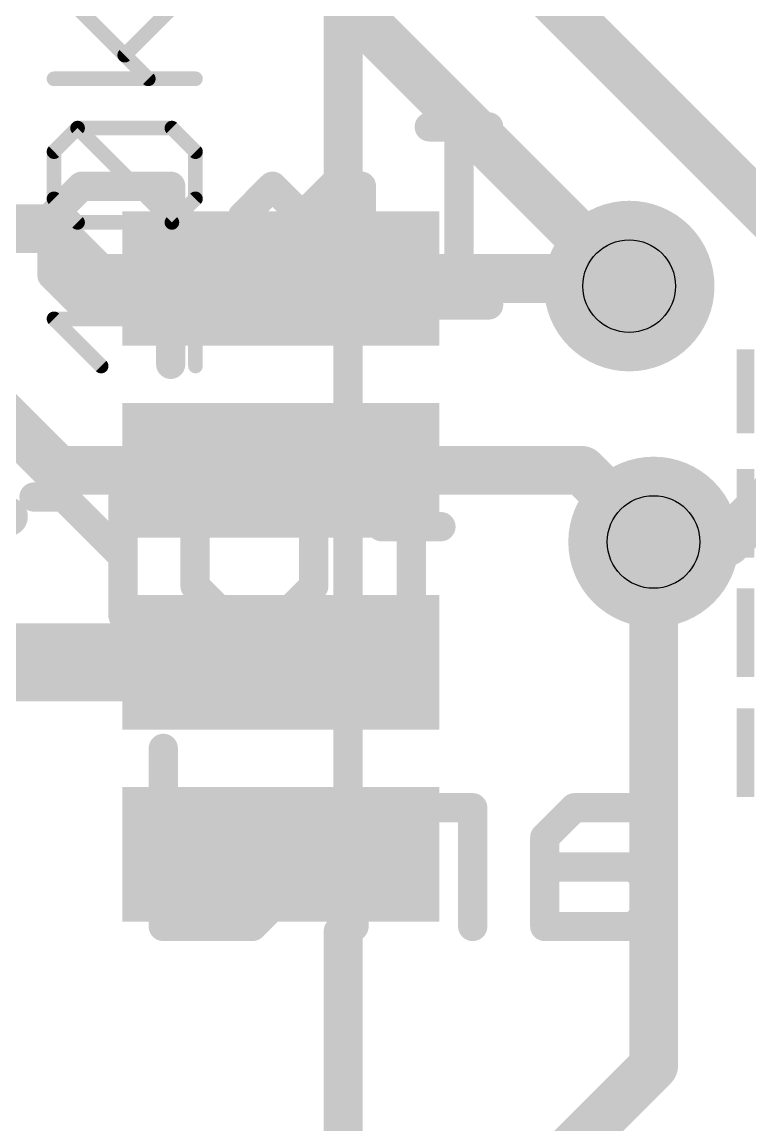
# Model space of a CAD drawing. Extents: x -1.2 to 34.1, y -8.2 to 17.9.
# Drawn here: x 18.74 to 22.54, y 5.98 to 11.73 of the extents above; entities that cross this region are included whole.
import ezdxf

# ---------------------------------------------------------------- set-up
doc = ezdxf.new("R2010")
doc.units = 0
for name, color, linetype in [('1', 12, 'CONTINUOUS'), ('16', 5, 'CONTINUOUS'), ('18', 110, 'CONTINUOUS'), ('21', 40, 'CONTINUOUS'), ('22', 6, 'CONTINUOUS'), ('27', 4, 'CONTINUOUS'), ('29', 253, 'CONTINUOUS'), ('31', 253, 'CONTINUOUS'), ('44', 253, 'CONTINUOUS'), ('51', 253, 'CONTINUOUS')]:
    doc.layers.add(name, color=color, linetype=linetype)

# ---------------------------------------------------------------- blocks, each defined once
blk = doc.blocks.new('RECT')
blk.add_solid([(-0.5, -0.5), (0.5, -0.5), (-0.5, 0.5), (0.5, 0.5)])
blk = doc.blocks.new('ROUNDV')
at = {"const_width": 0.5}
blk.add_lwpolyline([(0, -0.25, 1), (0, 0.25, 1), (0, -0.25)], format="xyb", dxfattribs=at)

msp = doc.modelspace()

# ---------------------------------------------------------------- linework, layer by layer
at = {"layer": '1'}
for points, const_width in [([(18.122, 10.649), (18.8785, 10.649)], 0.254), ([(18.8785, 10.649), (19.1375, 10.39)], 0.254), ([(19.1375, 10.39), (20.092, 10.39)], 0.254), ([(20.092, 10.39), (21.868, 10.39)], 0.254), ([(21.868, 10.39), (21.9075, 10.3505)], 0.254), ([(18.572, 9.749), (18.931, 9.39)], 0.254), ([(18.931, 9.39), (20.092, 9.39)], 0.254), ([(21.6615, 9.39), (20.092, 9.39)], 0.254), ([(22.0345, 9.017), (21.6615, 9.39)], 0.254), ([(22.0345, 6.2865), (22.0345, 9.017)], 0.254), ([(20.092, 8.39), (17.0285, 8.39)], 0.4064), ([(20.1295, 4.3815), (22.0345, 6.2865)], 0.254)]:
    msp.add_lwpolyline(points, dxfattribs=dict(at, const_width=const_width))
for points, const_width in [([(18.9234, 10.6939, 1), (18.8336, 10.6041)], 0.127), ([(18.8785, 10.5855, 1), (18.8785, 10.7125)], 0.127), ([(19.1375, 10.4535, 1), (19.1375, 10.3265)], 0.127), ([(20.092, 10.4535, 1), (20.092, 10.3265)], 0.127), ([(20.092, 10.3265, 1), (20.092, 10.4535)], 0.127), ([(21.9129, 10.4349, 1), (21.8231, 10.3451)], 0.127), ([(21.868, 10.3265, 1), (21.868, 10.4535)], 0.127), ([(19.0926, 10.3451, 1), (19.1824, 10.4349)], 0.127), ([(21.8626, 10.3056, 1), (21.9524, 10.3954)], 0.127), ([(18.931, 9.4535, 1), (18.931, 9.3265)], 0.127), ([(18.8861, 9.3451, 1), (18.9759, 9.4349)], 0.127), ([(20.092, 9.4535, 1), (20.092, 9.3265)], 0.127), ([(20.092, 9.3265, 1), (20.092, 9.4535)], 0.127), ([(21.7064, 9.4349, 1), (21.6166, 9.3451)], 0.127), ([(21.6615, 9.3265, 1), (21.6615, 9.4535)], 0.127), ([(22.098, 9.017, 1), (21.971, 9.017)], 0.127), ([(21.9896, 8.9721, 1), (22.0794, 9.0619)], 0.127), ([(20.092, 8.2884, 1), (20.092, 8.4916)], 0.2032), ([(22.0794, 6.2416, 1), (21.9896, 6.3314)], 0.127), ([(21.971, 6.2865, 1), (22.098, 6.2865)], 0.127)]:
    msp.add_lwpolyline(points, format="xyb", dxfattribs=dict(at, const_width=const_width))
at = {"layer": '16', "const_width": 0.254}
for points in [[(20.4504, 12.9032), (22.6822, 10.6714)], [(21.9075, 10.3505), (19.812, 12.446)], [(22.6695, 9.271), (22.4155, 9.017)], [(22.4155, 9.017), (22.0345, 9.017)]]:
    msp.add_lwpolyline(points, dxfattribs=at)
at = {"layer": '16', "const_width": 0.127}
for points in [[(21.8626, 10.3056, 1), (21.9524, 10.3954)], [(22.0345, 9.0805, 1), (22.0345, 8.9535)], [(22.4155, 8.9535, 1), (22.4155, 9.0805)], [(22.3706, 9.0619, 1), (22.4604, 8.9721)]]:
    msp.add_lwpolyline(points, format="xyb", dxfattribs=at)
at = {"layer": '21'}
for points, const_width in [([(20.392, 10.79), (20.392, 11.99)], 0.1524), ([(18.672, 9.149), (15.872, 9.149)], 0.2032), ([(20.392, 5.89), (20.392, 6.99)], 0.1524)]:
    msp.add_lwpolyline(points, dxfattribs=dict(at, const_width=const_width))
for points, const_width in [([(20.3539, 10.79, 1), (20.4301, 10.79)], 0.0762), ([(18.672, 9.0982, 1), (18.672, 9.1998)], 0.1016), ([(20.4301, 6.99, 1), (20.3539, 6.99)], 0.0762)]:
    msp.add_lwpolyline(points, format="xyb", dxfattribs=dict(at, const_width=const_width))
at = {"layer": '22', "const_width": 0.1524}
for points in [[(21.1749, 11.18), (20.8656, 11.18)], [(21.0202, 10.2521), (21.0202, 11.18)], [(19.0543, 10.8707), (18.8996, 10.716)], [(19.5182, 10.8707), (19.0543, 10.8707)], [(19.5182, 9.9428), (19.5182, 10.8707)], [(20.0483, 10.8707), (19.8936, 10.716)], [(20.2029, 10.716), (20.0483, 10.8707)], [(20.3576, 10.8707), (20.2029, 10.716)], [(20.5122, 10.8707), (20.3576, 10.8707)], [(20.5122, 10.2521), (20.5122, 10.8707)], [(18.8996, 10.716), (18.8996, 10.4067)], [(19.8936, 10.716), (19.8936, 10.2521)], [(20.2029, 10.716), (20.2029, 10.2521)], [(18.8996, 10.4067), (19.0543, 10.2521)], [(19.0543, 10.2521), (19.5182, 10.2521)], [(21.1749, 10.2521), (20.8656, 10.2521)], [(20.7717, 9.4061), (20.6171, 9.5607)], [(20.7717, 8.6328), (20.7717, 9.4061)], [(18.9604, 9.2514), (18.8058, 9.2514)], [(19.2697, 8.9421), (18.9604, 9.2514)], [(19.2697, 8.6328), (19.2697, 9.2514)], [(19.6451, 9.0968), (19.7998, 9.2514)], [(19.7998, 9.2514), (20.1091, 9.2514)], [(20.1091, 9.2514), (20.2637, 9.0968)], [(19.6451, 8.7875), (19.6451, 9.0968)], [(20.2637, 9.0968), (20.2637, 8.7875)], [(20.9264, 9.0968), (20.6171, 9.0968)], [(19.7998, 8.6328), (19.6451, 8.7875)], [(20.2637, 8.7875), (20.1091, 8.6328)], [(20.1091, 8.6328), (19.7998, 8.6328)], [(19.4795, 7.9415), (19.4795, 7.0136)], [(19.9434, 7.6322), (19.4795, 7.6322)], [(20.0981, 7.4775), (19.9434, 7.6322)], [(20.6281, 7.6322), (20.4734, 7.4775)], [(21.092, 7.6322), (20.6281, 7.6322)], [(21.092, 7.0136), (21.092, 7.6322)], [(21.6221, 7.6322), (21.4674, 7.4775)], [(21.9314, 7.6322), (21.6221, 7.6322)], [(20.0981, 7.1682), (20.0981, 7.4775)], [(20.4734, 7.4775), (20.4734, 7.0136)], [(21.4674, 7.4775), (21.4674, 7.0136)], [(21.9314, 7.3229), (21.4674, 7.3229)], [(22.086, 7.1682), (21.9314, 7.3229)], [(19.9434, 7.0136), (20.0981, 7.1682)], [(21.9314, 7.0136), (22.086, 7.1682)], [(19.4795, 7.0136), (19.9434, 7.0136)], [(21.4674, 7.0136), (21.9314, 7.0136)]]:
    msp.add_lwpolyline(points, dxfattribs=at)
at = {"layer": '22', "const_width": 0.0762}
for points in [[(20.8656, 11.2181, 1), (20.8656, 11.1419)], [(21.0583, 11.18, 1), (20.9821, 11.18)], [(21.1749, 11.1419, 1), (21.1749, 11.2181)], [(19.0543, 10.9088, 1), (19.0543, 10.8326)], [(19.0812, 10.8437, 1), (19.0273, 10.8976)], [(19.5563, 10.8707, 1), (19.4801, 10.8707)], [(19.5182, 10.8326, 1), (19.5182, 10.9088)], [(20.0752, 10.8976, 1), (20.0213, 10.8437)], [(20.0752, 10.8437, 1), (20.0213, 10.8976)], [(20.3576, 10.9088, 1), (20.3576, 10.8326)], [(20.3845, 10.8437, 1), (20.3306, 10.8976)], [(20.5503, 10.8707, 1), (20.4741, 10.8707)], [(20.5122, 10.8326, 1), (20.5122, 10.9088)], [(18.9377, 10.716, 1), (18.8615, 10.716)], [(18.8727, 10.743, 1), (18.9266, 10.6891)], [(19.9317, 10.716, 1), (19.8555, 10.716)], [(19.8667, 10.743, 1), (19.9206, 10.6891)], [(20.241, 10.716, 1), (20.1648, 10.716)], [(20.176, 10.743, 1), (20.2299, 10.6891)], [(20.176, 10.6891, 1), (20.2299, 10.743)], [(18.9266, 10.4337, 1), (18.8727, 10.3798)], [(18.8615, 10.4067, 1), (18.9377, 10.4067)], [(19.0543, 10.2902, 1), (19.0543, 10.214)], [(19.0273, 10.2251, 1), (19.0812, 10.279)], [(19.5182, 10.214, 1), (19.5182, 10.2902)], [(19.8555, 10.2521, 1), (19.9317, 10.2521)], [(20.1648, 10.2521, 1), (20.241, 10.2521)], [(20.4741, 10.2521, 1), (20.5503, 10.2521)], [(20.8656, 10.2902, 1), (20.8656, 10.214)], [(20.9821, 10.2521, 1), (21.0583, 10.2521)], [(21.1749, 10.214, 1), (21.1749, 10.2902)], [(19.4801, 9.9428, 1), (19.5563, 9.9428)], [(20.644, 9.5877, 1), (20.5901, 9.5338)], [(20.8098, 9.4061, 1), (20.7336, 9.4061)], [(20.7448, 9.3791, 1), (20.7987, 9.433)], [(18.8058, 9.2895, 1), (18.8058, 9.2133)], [(18.9874, 9.2784, 1), (18.9335, 9.2245)], [(18.9604, 9.2133, 1), (18.9604, 9.2895)], [(19.3078, 9.2514, 1), (19.2316, 9.2514)], [(19.7998, 9.2895, 1), (19.7998, 9.2133)], [(19.8267, 9.2245, 1), (19.7728, 9.2784)], [(20.136, 9.2784, 1), (20.0821, 9.2245)], [(20.1091, 9.2133, 1), (20.1091, 9.2895)], [(19.6832, 9.0968, 1), (19.607, 9.0968)], [(19.6182, 9.1237, 1), (19.6721, 9.0698)], [(20.3018, 9.0968, 1), (20.2256, 9.0968)], [(20.2368, 9.0698, 1), (20.2907, 9.1237)], [(20.6171, 9.1349, 1), (20.6171, 9.0587)], [(20.9264, 9.0587, 1), (20.9264, 9.1349)], [(19.2428, 8.9152, 1), (19.2967, 8.9691)], [(19.6721, 8.8144, 1), (19.6182, 8.7605)], [(20.2907, 8.7605, 1), (20.2368, 8.8144)], [(19.607, 8.7875, 1), (19.6832, 8.7875)], [(20.2256, 8.7875, 1), (20.3018, 8.7875)], [(19.7998, 8.6709, 1), (19.7998, 8.5947)], [(19.7728, 8.6059, 1), (19.8267, 8.6598)], [(20.0821, 8.6598, 1), (20.136, 8.6059)], [(20.1091, 8.5947, 1), (20.1091, 8.6709)], [(19.2316, 8.6328, 1), (19.3078, 8.6328)], [(20.7336, 8.6328, 1), (20.8098, 8.6328)], [(19.5176, 7.9415, 1), (19.4414, 7.9415)], [(19.4795, 7.6703, 1), (19.4795, 7.5941)], [(19.9704, 7.6591, 1), (19.9165, 7.6052)], [(19.9434, 7.5941, 1), (19.9434, 7.6703)], [(20.6281, 7.6703, 1), (20.6281, 7.5941)], [(20.655, 7.6052, 1), (20.6012, 7.6591)], [(21.1301, 7.6322, 1), (21.0539, 7.6322)], [(21.092, 7.5941, 1), (21.092, 7.6703)], [(21.6221, 7.6703, 1), (21.6221, 7.5941)], [(21.649, 7.6052, 1), (21.5951, 7.6591)], [(21.9314, 7.5941, 1), (21.9314, 7.6703)], [(20.1362, 7.4775, 1), (20.06, 7.4775)], [(20.0711, 7.4506, 1), (20.125, 7.5045)], [(20.5115, 7.4775, 1), (20.4353, 7.4775)], [(20.4465, 7.5045, 1), (20.5004, 7.4506)], [(21.5055, 7.4775, 1), (21.4293, 7.4775)], [(21.4405, 7.5045, 1), (21.4944, 7.4506)], [(21.4674, 7.361, 1), (21.4674, 7.2848)], [(21.9583, 7.3498, 1), (21.9044, 7.2959)], [(21.9314, 7.2848, 1), (21.9314, 7.361)], [(20.125, 7.1413, 1), (20.0711, 7.1952)], [(22.113, 7.1413, 1), (22.0591, 7.1952)], [(20.06, 7.1682, 1), (20.1362, 7.1682)], [(22.0591, 7.1413, 1), (22.113, 7.1952)], [(19.4795, 7.0517, 1), (19.4795, 6.9755)], [(19.9165, 7.0405, 1), (19.9704, 6.9866)], [(19.9434, 6.9755, 1), (19.9434, 7.0517)], [(21.4674, 7.0517, 1), (21.4674, 6.9755)], [(21.9044, 7.0405, 1), (21.9583, 6.9866)], [(21.9314, 6.9755, 1), (21.9314, 7.0517)], [(19.4414, 7.0136, 1), (19.5176, 7.0136)], [(20.4353, 7.0136, 1), (20.5115, 7.0136)], [(21.0539, 7.0136, 1), (21.1301, 7.0136)], [(21.4293, 7.0136, 1), (21.5055, 7.0136)]]:
    msp.add_lwpolyline(points, format="xyb", dxfattribs=at)
at = {"layer": '27', "const_width": 0.0762}
for points in [[(19.4015, 11.4307), (18.91, 11.9222)], [(19.2786, 11.5536), (19.6472, 11.9222)], [(18.91, 11.4307), (19.6472, 11.4307)], [(18.91, 11.0509), (19.0328, 11.1738)], [(19.0328, 11.1738), (19.5243, 11.1738)], [(19.5243, 10.6823), (19.0328, 11.1738)], [(19.5243, 11.1738), (19.6472, 11.0509)], [(18.91, 10.8051), (18.91, 11.0509)], [(19.6472, 11.0509), (19.6472, 10.8051)], [(19.0328, 10.6823), (18.91, 10.8051)], [(19.6472, 10.8051), (19.5243, 10.6823)], [(19.5243, 10.6823), (19.0328, 10.6823)], [(19.6472, 9.9339), (19.6472, 10.4253)], [(19.1557, 9.9339), (18.91, 10.1796)], [(18.91, 10.1796), (19.6472, 10.1796)]]:
    msp.add_lwpolyline(points, dxfattribs=at)
at = {"layer": '27', "const_width": 0.0381}
for points in [[(19.2651, 11.567, 1), (19.2921, 11.5401)], [(18.91, 11.4497, 1), (18.91, 11.4116)], [(19.388, 11.4172, 1), (19.4149, 11.4442)], [(19.6472, 11.4116, 1), (19.6472, 11.4497)], [(19.0328, 11.1928, 1), (19.0328, 11.1547)], [(19.0463, 11.1872, 1), (19.0194, 11.1603)], [(19.0463, 11.1603, 1), (19.0194, 11.1872)], [(19.5378, 11.1872, 1), (19.5109, 11.1603)], [(19.5243, 11.1547, 1), (19.5243, 11.1928)], [(18.929, 11.0509, 1), (18.8909, 11.0509)], [(18.8965, 11.0644, 1), (18.9234, 11.0374)], [(19.6663, 11.0509, 1), (19.6282, 11.0509)], [(19.6337, 11.0374, 1), (19.6607, 11.0644)], [(18.8909, 10.8051, 1), (18.929, 10.8051)], [(18.9234, 10.8186, 1), (18.8965, 10.7917)], [(19.6282, 10.8051, 1), (19.6663, 10.8051)], [(19.6607, 10.7917, 1), (19.6337, 10.8186)], [(19.0328, 10.7013, 1), (19.0328, 10.6632)], [(19.0194, 10.6688, 1), (19.0463, 10.6957)], [(19.5109, 10.6957, 1), (19.5378, 10.6688)], [(19.5109, 10.6688, 1), (19.5378, 10.6957)], [(19.5243, 10.6632, 1), (19.5243, 10.7013)], [(19.6663, 10.4253, 1), (19.6282, 10.4253)], [(18.9234, 10.1931, 1), (18.8965, 10.1661)], [(18.91, 10.1986, 1), (18.91, 10.1605)], [(19.6472, 10.1605, 1), (19.6472, 10.1986)], [(19.1422, 9.9204, 1), (19.1692, 9.9473)], [(19.6282, 9.9339, 1), (19.6663, 9.9339)]]:
    msp.add_lwpolyline(points, format="xyb", dxfattribs=at)
at = {"layer": '44'}
for centre in [(21.9075, 10.3505), (22.0345, 9.017)]:
    msp.add_circle(centre, 0.2413, dxfattribs=at)
at = {"layer": '51', "const_width": 0.1524}
msp.add_lwpolyline([(20.442, 5.89), (20.442, 11.99)], dxfattribs=at)

# ---------------------------------------------------------------- block references
at = {"layer": '1', "xscale": 1.55, "yscale": 0.6, "rotation": 180}
for p in [(20.092, 10.39), (20.092, 9.39), (20.092, 8.39), (20.092, 7.39)]:
    msp.add_blockref('RECT', p, dxfattribs=at)
at = {"layer": '18', "xscale": 0.889, "yscale": 0.889}
for p in [(21.9075, 10.3505), (21.9075, 10.3505), (22.0345, 9.017), (22.0345, 9.017)]:
    msp.add_blockref('ROUNDV', p, dxfattribs=at)
at = {"layer": '22', "rotation": 90}
for p, xscale, yscale in [((22.479, 9.8019), 0.4369, 0.0229), ((22.502, 9.8019), 0.4369, 0.0231), ((22.5251, 9.8019), 0.4369, 0.0231), ((22.5482, 9.8019), 0.4369, 0.0231), ((22.479, 9.1669), 0.4623, 0.0229), ((22.502, 9.1669), 0.4623, 0.0231), ((22.5251, 9.1669), 0.4623, 0.0231), ((22.5482, 9.1669), 0.4623, 0.0231), ((22.479, 8.5446), 0.4623, 0.0229), ((22.502, 8.5446), 0.4623, 0.0231), ((22.5251, 8.5446), 0.4623, 0.0231), ((22.5482, 8.5446), 0.4623, 0.0231), ((22.479, 7.9197), 0.4623, 0.0229), ((22.502, 7.9197), 0.4623, 0.0231), ((22.5251, 7.9197), 0.4623, 0.0231), ((22.5482, 7.9197), 0.4623, 0.0231)]:
    msp.add_blockref('RECT', p, dxfattribs=dict(at, xscale=xscale, yscale=yscale))
at = {"layer": '29', "xscale": 1.6516, "yscale": 0.7016, "rotation": 180}
for p in [(20.092, 10.39), (20.092, 9.39), (20.092, 8.39), (20.092, 7.39)]:
    msp.add_blockref('RECT', p, dxfattribs=at)
at = {"layer": '31', "xscale": 1.55, "yscale": 0.6, "rotation": 180}
for p in [(20.092, 10.39), (20.092, 9.39), (20.092, 8.39), (20.092, 7.39)]:
    msp.add_blockref('RECT', p, dxfattribs=at)

doc.saveas('drawing.dxf')
